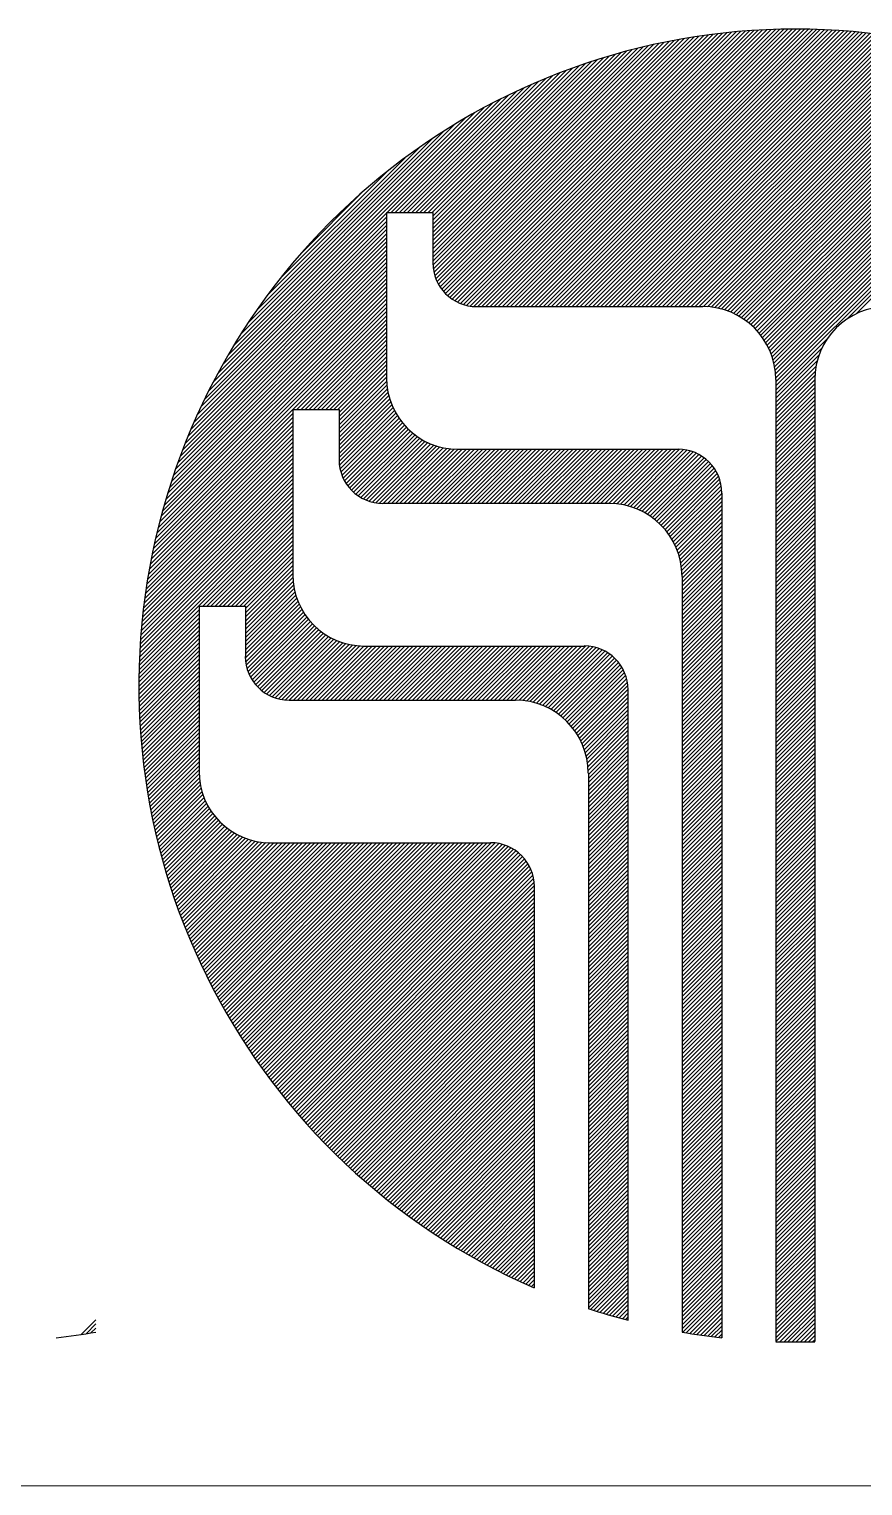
# Model space of a CAD drawing. Header units: millimetres. Extents: x 0 to 232280, y -26939 to 23794.
# Drawn here: x 48334.4 to 48567.3, y -18204.1 to -17797.1 of the extents above; entities that cross this region are included whole.
import ezdxf

# ---------------------------------------------------------------- set-up
doc = ezdxf.new("R2010")
doc.units = ezdxf.units.MM
doc.header["$LTSCALE"] = 30
doc.linetypes.add('HIDDEN2', pattern=[0.1875, 0.125, -0.0625])
doc.layers.add('9', color=2, linetype='HIDDEN2')
doc.layers.add('border', color=130, linetype='Continuous')

# ---------------------------------------------------------------- blocks, each defined once
blk = doc.blocks.new('TITLE')
at = {"color": 5}
for p, q in [((733.82, 92.829), (736.224, 95.232)), ((733.84, 92.81), (736.268, 95.238)), ((733.861, 92.793), (736.312, 95.244)), ((733.883, 92.777), (736.355, 95.249)), ((733.907, 92.762), (736.398, 95.254)), ((733.931, 92.749), (736.441, 95.259)), ((733.958, 92.737), (736.484, 95.263)), ((733.986, 92.727), (736.526, 95.267)), ((734.016, 92.719), (736.568, 95.271)), ((734.048, 92.713), (736.609, 95.274)), ((734.083, 92.709), (736.651, 95.277)), ((734.12, 92.708), (736.691, 95.28)), ((734.158, 92.708), (736.732, 95.282)), ((734.196, 92.708), (736.772, 95.284)), ((734.234, 92.708), (736.813, 95.286)), ((734.273, 92.708), (736.852, 95.288)), ((734.311, 92.708), (736.892, 95.289)), ((734.349, 92.708), (736.931, 95.29)), ((734.387, 92.708), (736.97, 95.291)), ((734.425, 92.708), (737.009, 95.292)), ((734.464, 92.708), (737.047, 95.292)), ((734.502, 92.708), (737.086, 95.292)), ((734.54, 92.708), (737.124, 95.292)), ((734.578, 92.708), (737.162, 95.291)), ((734.616, 92.708), (737.199, 95.291)), ((734.655, 92.708), (737.236, 95.29)), ((734.693, 92.708), (737.274, 95.289)), ((734.731, 92.708), (737.31, 95.287)), ((734.769, 92.708), (737.347, 95.286)), ((734.808, 92.708), (737.384, 95.284)), ((734.846, 92.708), (737.42, 95.282)), ((734.884, 92.708), (737.456, 95.28)), ((734.922, 92.708), (737.492, 95.278)), ((734.96, 92.708), (737.528, 95.275)), ((734.999, 92.708), (737.563, 95.273)), ((735.037, 92.708), (737.598, 95.27)), ((735.075, 92.708), (737.633, 95.267)), ((735.113, 92.708), (737.668, 95.263)), ((735.151, 92.708), (737.703, 95.26)), ((735.19, 92.708), (737.738, 95.256)), ((735.228, 92.708), (737.772, 95.252)), ((735.266, 92.708), (737.806, 95.248)), ((735.304, 92.708), (737.84, 95.244)), ((735.342, 92.708), (737.874, 95.24)), ((735.381, 92.708), (737.908, 95.235)), ((733.702, 93.093), (735.757, 95.148)), ((733.702, 93.131), (735.708, 95.137)), ((733.702, 93.169), (735.658, 95.125)), ((733.702, 93.207), (735.607, 95.113)), ((733.702, 93.245), (735.556, 95.1)), ((733.706, 93.058), (735.806, 95.158)), ((733.712, 93.026), (735.854, 95.168)), ((733.72, 92.996), (735.902, 95.178)), ((733.73, 92.967), (735.949, 95.187)), ((733.741, 92.941), (735.996, 95.196)), ((733.754, 92.916), (736.042, 95.204)), ((733.769, 92.892), (736.088, 95.211)), ((733.785, 92.869), (736.134, 95.219)), ((733.802, 92.848), (736.179, 95.226)), ((735.419, 92.708), (737.941, 95.231)), ((735.457, 92.708), (737.975, 95.226)), ((735.495, 92.708), (738.008, 95.221)), ((735.533, 92.708), (738.041, 95.216)), ((735.572, 92.708), (738.074, 95.21)), ((735.61, 92.708), (738.106, 95.205)), ((735.648, 92.708), (738.139, 95.199)), ((735.686, 92.708), (738.171, 95.193)), ((735.724, 92.708), (738.204, 95.187)), ((735.763, 92.708), (738.236, 95.181)), ((735.801, 92.708), (738.268, 95.175)), ((735.839, 92.708), (738.299, 95.169)), ((735.877, 92.708), (738.331, 95.162)), ((735.915, 92.708), (738.363, 95.155)), ((735.954, 92.708), (738.394, 95.148)), ((735.992, 92.708), (738.425, 95.141)), ((736.03, 92.708), (738.456, 95.134)), ((736.068, 92.708), (738.487, 95.127)), ((736.106, 92.708), (738.518, 95.12)), ((736.145, 92.708), (738.549, 95.112)), ((736.183, 92.708), (738.579, 95.105)), ((736.221, 92.708), (738.61, 95.097)), ((733.702, 93.283), (735.505, 95.086)), ((733.702, 93.322), (735.452, 95.072)), ((733.702, 93.36), (735.399, 95.057)), ((733.702, 93.398), (735.345, 95.041)), ((733.702, 93.436), (735.291, 95.025)), ((733.702, 93.474), (735.235, 95.008)), ((733.702, 93.513), (735.179, 94.99)), ((733.702, 93.551), (735.122, 94.971)), ((736.258, 92.707), (738.64, 95.089)), ((736.293, 92.704), (738.67, 95.081)), ((736.327, 92.699), (738.7, 95.073)), ((736.359, 92.693), (738.73, 95.064)), ((736.39, 92.686), (738.76, 95.056)), ((736.419, 92.677), (738.789, 95.047)), ((736.448, 92.667), (738.819, 95.039)), ((736.475, 92.657), (738.848, 95.03)), ((736.502, 92.645), (738.878, 95.021)), ((736.528, 92.633), (738.907, 95.012)), ((736.552, 92.619), (738.936, 95.003)), ((736.576, 92.605), (738.965, 94.993)), ((736.599, 92.59), (738.993, 94.984)), ((736.622, 92.574), (739.022, 94.974)), ((736.643, 92.557), (739.051, 94.965)), ((733.505, 93.583), (734.756, 94.834)), ((733.543, 93.583), (734.82, 94.86)), ((733.581, 93.583), (734.883, 94.884)), ((733.619, 93.583), (734.944, 94.908)), ((733.657, 93.583), (735.004, 94.93)), ((733.696, 93.583), (735.064, 94.951)), ((736.664, 92.54), (739.079, 94.955)), ((736.684, 92.522), (739.107, 94.945)), ((736.703, 92.503), (739.136, 94.935)), ((736.722, 92.483), (739.164, 94.925)), ((736.739, 92.462), (739.192, 94.915)), ((736.756, 92.441), (739.219, 94.904)), ((736.772, 92.419), (739.247, 94.894)), ((736.788, 92.396), (739.275, 94.883)), ((736.802, 92.373), (739.302, 94.873)), ((736.816, 92.348), (739.33, 94.862)), ((736.829, 92.323), (739.357, 94.851)), ((736.841, 92.296), (739.384, 94.84)), ((736.852, 92.269), (739.411, 94.829)), ((733.352, 93.583), (734.483, 94.714)), ((733.39, 93.583), (734.554, 94.747)), ((733.428, 93.583), (734.623, 94.778)), ((733.466, 93.583), (734.69, 94.807)), ((736.862, 92.241), (739.438, 94.818)), ((736.871, 92.212), (739.465, 94.806)), ((736.878, 92.181), (739.492, 94.795)), ((736.885, 92.149), (739.519, 94.783)), ((736.89, 92.116), (739.545, 94.772)), ((736.893, 92.082), (739.572, 94.76)), ((736.895, 92.045), (739.598, 94.748)), ((736.896, 92.007), (739.624, 94.736)), ((736.896, 91.969), (739.65, 94.724)), ((737.553, 92.588), (739.676, 94.712)), ((737.644, 92.641), (739.702, 94.7)), ((731.654, 92), (734.257, 94.602)), ((731.697, 92.081), (734.175, 94.559)), ((733.275, 93.583), (734.335, 94.642)), ((733.314, 93.583), (734.41, 94.679)), ((731.744, 92.166), (734.091, 94.513)), ((731.795, 92.255), (734.002, 94.462)), ((731.851, 92.349), (733.907, 94.406)), ((731.913, 92.45), (733.807, 94.344)), ((731.983, 92.558), (733.698, 94.273)), ((732.065, 92.678), (733.579, 94.192)), ((732.162, 92.813), (733.443, 94.094)), ((732.287, 92.976), (733.28, 93.97)), ((732.478, 93.205), (733.051, 93.779)), ((731.542, 91.773), (733.271, 93.502)), ((731.577, 91.846), (733.271, 93.54)), ((731.614, 91.922), (733.271, 93.578)), ((731.423, 91.501), (733.271, 93.349)), ((731.45, 91.566), (733.271, 93.387)), ((731.479, 91.633), (733.271, 93.425)), ((731.51, 91.702), (733.271, 93.464)), ((731.349, 91.312), (733.271, 93.234)), ((731.372, 91.374), (733.271, 93.273)), ((731.397, 91.437), (733.271, 93.311)), ((731.267, 91.078), (733.271, 93.082)), ((731.286, 91.135), (733.271, 93.12)), ((731.306, 91.193), (733.271, 93.158)), ((731.327, 91.252), (733.271, 93.196)), ((731.199, 90.857), (733.271, 92.929)), ((731.215, 90.911), (733.271, 92.967)), ((731.231, 90.966), (733.271, 93.005)), ((731.249, 91.021), (733.271, 93.043)), ((731.157, 90.7), (733.271, 92.814)), ((731.17, 90.752), (733.271, 92.852)), ((731.184, 90.804), (733.271, 92.891)), ((731.109, 90.499), (733.271, 92.661)), ((731.12, 90.549), (733.271, 92.7)), ((731.132, 90.599), (733.271, 92.738)), ((731.144, 90.649), (733.271, 92.776)), ((732.398, 91.75), (733.271, 92.623)), ((732.436, 91.75), (733.271, 92.585)), ((732.474, 91.75), (733.271, 92.547)), ((732.513, 91.75), (733.271, 92.509)), ((732.551, 91.75), (733.271, 92.47)), ((732.589, 91.75), (733.271, 92.432)), ((732.627, 91.75), (733.271, 92.394)), ((736.896, 91.931), (737.379, 92.414)), ((732.665, 91.75), (733.271, 92.356)), ((732.704, 91.75), (733.271, 92.318)), ((732.742, 91.75), (733.271, 92.279)), ((736.896, 91.893), (737.326, 92.323)), ((736.896, 91.855), (737.299, 92.258)), ((732.78, 91.75), (733.271, 92.241)), ((732.818, 91.75), (733.271, 92.203)), ((732.829, 91.723), (733.271, 92.165)), ((732.829, 91.685), (733.271, 92.127)), ((736.896, 91.816), (737.281, 92.202)), ((736.896, 91.778), (737.27, 92.153)), ((732.829, 91.646), (733.271, 92.088)), ((732.829, 91.608), (733.271, 92.05)), ((732.829, 91.57), (733.272, 92.013)), ((732.829, 91.532), (733.274, 91.977)), ((736.896, 91.74), (737.264, 92.108)), ((736.896, 91.702), (737.26, 92.066)), ((736.896, 91.664), (737.259, 92.027)), ((736.896, 91.625), (737.259, 91.989)), ((732.829, 91.493), (733.279, 91.943)), ((732.829, 91.455), (733.285, 91.911)), ((732.829, 91.417), (733.292, 91.88)), ((732.829, 91.379), (733.3, 91.85)), ((736.896, 91.587), (737.259, 91.95)), ((736.896, 91.549), (737.259, 91.912)), ((736.896, 91.511), (737.259, 91.874)), ((731.088, 90.402), (732.398, 91.712)), ((731.098, 90.451), (732.398, 91.75)), ((732.829, 91.341), (733.31, 91.821)), ((732.829, 91.302), (733.32, 91.794)), ((732.829, 91.265), (733.332, 91.767)), ((732.832, 91.23), (733.344, 91.741)), ((732.838, 91.197), (733.358, 91.717)), ((736.896, 91.473), (737.259, 91.836)), ((736.896, 91.434), (737.259, 91.798)), ((736.896, 91.396), (737.259, 91.759)), ((736.896, 91.358), (737.259, 91.721)), ((731.061, 90.26), (732.398, 91.597)), ((731.07, 90.307), (732.398, 91.636)), ((731.079, 90.355), (732.398, 91.674)), ((732.846, 91.167), (733.372, 91.693)), ((732.856, 91.138), (733.387, 91.67)), ((732.867, 91.111), (733.403, 91.647)), ((732.88, 91.086), (733.42, 91.626)), ((732.894, 91.062), (733.437, 91.605)), ((732.91, 91.04), (733.455, 91.585)), ((736.896, 91.32), (737.259, 91.683)), ((736.896, 91.282), (737.259, 91.645)), ((736.896, 91.243), (737.259, 91.607)), ((731.031, 90.078), (732.398, 91.445)), ((731.038, 90.123), (732.398, 91.483)), ((731.045, 90.168), (732.398, 91.521)), ((731.053, 90.214), (732.398, 91.559)), ((732.927, 91.018), (733.474, 91.566)), ((732.945, 90.998), (733.494, 91.548)), ((732.964, 90.98), (733.515, 91.53)), ((732.985, 90.962), (733.536, 91.513)), ((733.007, 90.946), (733.559, 91.497)), ((733.031, 90.931), (733.582, 91.482)), ((733.056, 90.918), (733.605, 91.468)), ((733.082, 90.906), (733.63, 91.454)), ((733.11, 90.896), (733.656, 91.442)), ((736.896, 91.205), (737.259, 91.568)), ((736.896, 91.167), (737.259, 91.53)), ((736.896, 91.129), (737.259, 91.492)), ((736.896, 91.091), (737.259, 91.454)), ((731.013, 89.945), (732.398, 91.33)), ((731.018, 89.989), (732.398, 91.368)), ((731.024, 90.033), (732.398, 91.406)), ((733.14, 90.887), (733.682, 91.43)), ((733.171, 90.881), (733.71, 91.419)), ((733.205, 90.877), (733.738, 91.41)), ((733.242, 90.876), (733.768, 91.401)), ((733.281, 90.876), (733.799, 91.394)), ((733.319, 90.876), (733.831, 91.388)), ((733.357, 90.876), (733.865, 91.384)), ((733.395, 90.876), (733.9, 91.381)), ((733.434, 90.876), (733.937, 91.38)), ((733.472, 90.876), (733.976, 91.38)), ((733.51, 90.876), (734.014, 91.38)), ((733.548, 90.876), (734.052, 91.38)), ((733.586, 90.876), (734.09, 91.38)), ((733.625, 90.876), (734.129, 91.38)), ((733.663, 90.876), (734.167, 91.38)), ((733.701, 90.876), (734.205, 91.38)), ((733.739, 90.876), (734.243, 91.38)), ((733.777, 90.876), (734.281, 91.38)), ((733.816, 90.876), (734.32, 91.38)), ((733.854, 90.876), (734.358, 91.38)), ((733.892, 90.876), (734.396, 91.38)), ((733.93, 90.876), (734.434, 91.38)), ((733.968, 90.876), (734.472, 91.38)), ((734.007, 90.876), (734.511, 91.38)), ((734.045, 90.876), (734.549, 91.38)), ((734.083, 90.876), (734.587, 91.38)), ((734.121, 90.876), (734.625, 91.38)), ((734.159, 90.876), (734.663, 91.38)), ((734.198, 90.876), (734.702, 91.38)), ((734.236, 90.876), (734.74, 91.38)), ((734.274, 90.876), (734.778, 91.38)), ((734.312, 90.876), (734.816, 91.38)), ((734.35, 90.876), (734.854, 91.38)), ((734.389, 90.876), (734.893, 91.38)), ((734.427, 90.876), (734.931, 91.38)), ((734.465, 90.876), (734.969, 91.38)), ((734.503, 90.876), (735.007, 91.38)), ((734.541, 90.876), (735.045, 91.38)), ((734.58, 90.876), (735.084, 91.38)), ((734.618, 90.876), (735.122, 91.38)), ((734.656, 90.876), (735.16, 91.38)), ((734.694, 90.876), (735.198, 91.38)), ((734.732, 90.876), (735.236, 91.38)), ((734.771, 90.876), (735.275, 91.38)), ((734.809, 90.876), (735.313, 91.38)), ((734.847, 90.876), (735.351, 91.38)), ((734.885, 90.876), (735.389, 91.38)), ((734.923, 90.876), (735.427, 91.38)), ((734.962, 90.876), (735.466, 91.38)), ((735, 90.876), (735.504, 91.38)), ((735.038, 90.876), (735.542, 91.38)), ((735.076, 90.876), (735.58, 91.38)), ((735.114, 90.876), (735.618, 91.38)), ((735.153, 90.876), (735.657, 91.38)), ((735.191, 90.876), (735.695, 91.38)), ((735.229, 90.876), (735.733, 91.38)), ((735.267, 90.876), (735.771, 91.38)), ((735.305, 90.876), (735.809, 91.38)), ((735.344, 90.876), (735.848, 91.38)), ((735.381, 90.875), (735.886, 91.38)), ((735.416, 90.872), (735.924, 91.38)), ((735.45, 90.867), (735.962, 91.38)), ((735.482, 90.861), (736, 91.379)), ((735.513, 90.854), (736.035, 91.377)), ((735.543, 90.846), (736.068, 91.371)), ((735.572, 90.836), (736.099, 91.363)), ((735.599, 90.826), (736.127, 91.354)), ((735.626, 90.814), (736.154, 91.343)), ((735.652, 90.802), (736.18, 91.33)), ((735.677, 90.788), (736.204, 91.316)), ((735.701, 90.774), (736.227, 91.3)), ((736.896, 91.052), (737.259, 91.416)), ((736.896, 91.014), (737.259, 91.377)), ((736.896, 90.976), (737.259, 91.339)), ((736.896, 90.938), (737.259, 91.301)), ((730.993, 89.773), (732.398, 91.177)), ((730.998, 89.815), (732.398, 91.215)), ((731.002, 89.858), (732.398, 91.254)), ((731.007, 89.901), (732.398, 91.292)), ((735.724, 90.759), (736.248, 91.283)), ((735.746, 90.743), (736.268, 91.265)), ((735.768, 90.727), (736.287, 91.246)), ((735.789, 90.709), (736.304, 91.225)), ((735.809, 90.691), (736.321, 91.203)), ((735.828, 90.672), (736.335, 91.18)), ((736.896, 90.899), (737.259, 91.263)), ((736.896, 90.861), (737.259, 91.225)), ((736.896, 90.823), (737.259, 91.186)), ((730.982, 89.647), (732.398, 91.063)), ((730.986, 89.689), (732.398, 91.101)), ((730.989, 89.731), (732.398, 91.139)), ((735.847, 90.653), (736.349, 91.155)), ((735.864, 90.632), (736.361, 91.129)), ((735.881, 90.611), (736.371, 91.101)), ((735.898, 90.589), (736.38, 91.072)), ((735.913, 90.566), (736.387, 91.04)), ((736.896, 90.785), (737.259, 91.148)), ((736.896, 90.747), (737.259, 91.11)), ((736.896, 90.708), (737.259, 91.072)), ((736.896, 90.67), (737.259, 91.034)), ((730.972, 89.484), (732.398, 90.91)), ((730.974, 89.524), (732.398, 90.948)), ((730.977, 89.565), (732.398, 90.986)), ((730.979, 89.606), (732.398, 91.024)), ((735.928, 90.543), (736.391, 91.006)), ((735.941, 90.518), (736.392, 90.969)), ((735.954, 90.493), (736.392, 90.931)), ((735.966, 90.467), (736.392, 90.893)), ((736.896, 90.632), (737.259, 90.995)), ((736.896, 90.594), (737.259, 90.957)), ((736.896, 90.556), (737.259, 90.919)), ((730.967, 89.365), (732.398, 90.795)), ((730.969, 89.404), (732.398, 90.833)), ((730.97, 89.444), (732.398, 90.871)), ((731.559, 89.918), (732.398, 90.757)), ((735.977, 90.44), (736.392, 90.855)), ((735.988, 90.412), (736.392, 90.817)), ((735.997, 90.383), (736.392, 90.778)), ((736.896, 90.517), (737.259, 90.881)), ((736.896, 90.479), (737.259, 90.843)), ((736.896, 90.441), (737.259, 90.804)), ((736.896, 90.403), (737.259, 90.766)), ((731.597, 89.918), (732.398, 90.719)), ((731.635, 89.918), (732.398, 90.68)), ((731.673, 89.918), (732.398, 90.642)), ((736.004, 90.352), (736.392, 90.74)), ((736.011, 90.321), (736.392, 90.702)), ((736.016, 90.288), (736.392, 90.664)), ((736.02, 90.253), (736.392, 90.626)), ((736.896, 90.365), (737.259, 90.728)), ((736.896, 90.326), (737.259, 90.69)), ((736.896, 90.288), (737.259, 90.652)), ((731.712, 89.918), (732.398, 90.604)), ((731.75, 89.918), (732.398, 90.566)), ((731.788, 89.918), (732.398, 90.528)), ((731.826, 89.918), (732.398, 90.489)), ((736.022, 90.217), (736.392, 90.587)), ((736.023, 90.179), (736.392, 90.549)), ((736.023, 90.141), (736.392, 90.511)), ((736.896, 90.25), (737.259, 90.613)), ((736.896, 90.212), (737.259, 90.575)), ((736.896, 90.174), (737.259, 90.537)), ((736.896, 90.135), (737.259, 90.499)), ((731.865, 89.918), (732.398, 90.451)), ((731.903, 89.918), (732.398, 90.413)), ((731.941, 89.918), (732.398, 90.375)), ((736.023, 90.103), (736.392, 90.473)), ((736.023, 90.065), (736.392, 90.435)), ((736.023, 90.027), (736.392, 90.396)), ((736.023, 89.988), (736.392, 90.358)), ((736.896, 90.097), (737.259, 90.461)), ((736.896, 90.059), (737.259, 90.422)), ((736.896, 90.021), (737.259, 90.384)), ((731.956, 89.895), (732.398, 90.337)), ((731.956, 89.856), (732.398, 90.298)), ((731.956, 89.818), (732.398, 90.26)), ((731.956, 89.78), (732.398, 90.222)), ((736.023, 89.95), (736.392, 90.32)), ((736.023, 89.912), (736.392, 90.282)), ((736.023, 89.874), (736.392, 90.244)), ((736.896, 89.983), (737.259, 90.346)), ((736.896, 89.944), (737.259, 90.308)), ((736.896, 89.906), (737.259, 90.27)), ((736.896, 89.868), (737.259, 90.231)), ((731.956, 89.742), (732.398, 90.184)), ((731.956, 89.704), (732.401, 90.149)), ((731.956, 89.665), (732.405, 90.115)), ((731.956, 89.627), (732.411, 90.082)), ((736.023, 89.835), (736.392, 90.205)), ((736.023, 89.797), (736.392, 90.167)), ((736.023, 89.759), (736.392, 90.129)), ((736.023, 89.721), (736.392, 90.091)), ((736.896, 89.83), (737.259, 90.193)), ((736.896, 89.792), (737.259, 90.155)), ((736.896, 89.753), (737.259, 90.117)), ((736.896, 89.715), (737.259, 90.079)), ((731.956, 89.589), (732.418, 90.051)), ((731.956, 89.551), (732.426, 90.021)), ((731.956, 89.513), (732.435, 89.992)), ((731.956, 89.474), (732.446, 89.965)), ((736.023, 89.683), (736.392, 90.052)), ((736.023, 89.644), (736.392, 90.014)), ((736.023, 89.606), (736.392, 89.976)), ((736.896, 89.677), (737.259, 90.04)), ((736.896, 89.639), (737.259, 90.002)), ((736.896, 89.601), (737.259, 89.964)), ((730.965, 89.286), (731.525, 89.846)), ((730.965, 89.248), (731.525, 89.807)), ((730.966, 89.325), (731.525, 89.884)), ((731.956, 89.436), (732.457, 89.938)), ((731.959, 89.401), (732.47, 89.912)), ((731.964, 89.368), (732.483, 89.887)), ((731.972, 89.338), (732.497, 89.863)), ((731.981, 89.309), (732.512, 89.84)), ((731.992, 89.282), (732.528, 89.817)), ((736.023, 89.568), (736.392, 89.938)), ((736.023, 89.53), (736.392, 89.9)), ((736.023, 89.492), (736.392, 89.861)), ((736.023, 89.453), (736.392, 89.823)), ((736.896, 89.562), (737.259, 89.926)), ((736.896, 89.524), (737.259, 89.888)), ((736.896, 89.486), (737.259, 89.849)), ((736.896, 89.448), (737.259, 89.811)), ((730.965, 89.209), (731.525, 89.769)), ((730.965, 89.171), (731.525, 89.731)), ((730.965, 89.133), (731.525, 89.693)), ((732.005, 89.256), (732.545, 89.796)), ((732.019, 89.232), (732.562, 89.775)), ((732.035, 89.21), (732.58, 89.755)), ((732.052, 89.188), (732.599, 89.736)), ((732.07, 89.168), (732.619, 89.717)), ((732.089, 89.149), (732.64, 89.7)), ((732.11, 89.132), (732.661, 89.683)), ((736.023, 89.415), (736.392, 89.785)), ((736.023, 89.377), (736.392, 89.747)), ((736.023, 89.339), (736.392, 89.709)), ((736.023, 89.301), (736.392, 89.67)), ((736.896, 89.41), (737.259, 89.773)), ((736.896, 89.371), (737.259, 89.735)), ((736.896, 89.333), (737.259, 89.697)), ((730.965, 89.095), (731.525, 89.655)), ((730.966, 89.057), (731.525, 89.616)), ((730.967, 89.02), (731.525, 89.578)), ((730.968, 88.983), (731.525, 89.54)), ((732.132, 89.115), (732.683, 89.667)), ((732.155, 89.101), (732.706, 89.651)), ((732.18, 89.087), (732.73, 89.637)), ((732.206, 89.075), (732.754, 89.623)), ((732.234, 89.064), (732.78, 89.611)), ((732.263, 89.056), (732.806, 89.599)), ((732.295, 89.049), (732.834, 89.588)), ((732.328, 89.045), (732.862, 89.578)), ((732.365, 89.043), (732.892, 89.57)), ((732.403, 89.043), (732.922, 89.562)), ((732.442, 89.043), (732.954, 89.556)), ((732.48, 89.043), (732.988, 89.552)), ((732.518, 89.043), (733.023, 89.548)), ((732.556, 89.043), (733.06, 89.547)), ((732.594, 89.043), (733.098, 89.547)), ((732.633, 89.043), (733.137, 89.547)), ((732.671, 89.043), (733.175, 89.547)), ((732.709, 89.043), (733.213, 89.547)), ((732.747, 89.043), (733.251, 89.547)), ((732.785, 89.043), (733.289, 89.547)), ((732.824, 89.043), (733.328, 89.547)), ((732.862, 89.043), (733.366, 89.547)), ((732.9, 89.043), (733.404, 89.547)), ((732.938, 89.043), (733.442, 89.547)), ((732.976, 89.043), (733.48, 89.547)), ((733.015, 89.043), (733.519, 89.547)), ((733.053, 89.043), (733.557, 89.547)), ((733.091, 89.043), (733.595, 89.547)), ((733.129, 89.043), (733.633, 89.547)), ((733.167, 89.043), (733.671, 89.547)), ((733.206, 89.043), (733.71, 89.547)), ((733.244, 89.043), (733.748, 89.547)), ((733.282, 89.043), (733.786, 89.547)), ((733.32, 89.043), (733.824, 89.547)), ((733.358, 89.043), (733.862, 89.547)), ((733.397, 89.043), (733.901, 89.547)), ((733.435, 89.043), (733.939, 89.547)), ((733.473, 89.043), (733.977, 89.547)), ((733.511, 89.043), (734.015, 89.547)), ((733.549, 89.043), (734.053, 89.547)), ((733.588, 89.043), (734.092, 89.547)), ((733.626, 89.043), (734.13, 89.547)), ((733.664, 89.043), (734.168, 89.547)), ((733.702, 89.043), (734.206, 89.547)), ((733.74, 89.043), (734.244, 89.547)), ((733.779, 89.043), (734.283, 89.547)), ((733.817, 89.043), (734.321, 89.547)), ((733.855, 89.043), (734.359, 89.547)), ((733.893, 89.043), (734.397, 89.547)), ((733.931, 89.043), (734.435, 89.547)), ((733.97, 89.043), (734.474, 89.547)), ((734.008, 89.043), (734.512, 89.547)), ((734.046, 89.043), (734.55, 89.547)), ((734.084, 89.043), (734.588, 89.547)), ((734.122, 89.043), (734.626, 89.547)), ((734.161, 89.043), (734.665, 89.547)), ((734.199, 89.043), (734.703, 89.547)), ((734.237, 89.043), (734.741, 89.547)), ((734.275, 89.043), (734.779, 89.547)), ((734.313, 89.043), (734.817, 89.547)), ((734.352, 89.043), (734.856, 89.547)), ((734.39, 89.043), (734.894, 89.547)), ((734.428, 89.043), (734.932, 89.547)), ((734.466, 89.043), (734.97, 89.547)), ((734.504, 89.042), (735.008, 89.547)), ((734.539, 89.04), (735.047, 89.547)), ((734.573, 89.035), (735.085, 89.547)), ((734.606, 89.03), (735.123, 89.547)), ((734.637, 89.023), (735.159, 89.545)), ((734.667, 89.014), (735.192, 89.539)), ((736.023, 89.262), (736.392, 89.632)), ((736.023, 89.224), (736.392, 89.594)), ((736.023, 89.186), (736.392, 89.556)), ((736.896, 89.295), (737.259, 89.658)), ((736.896, 89.257), (737.259, 89.62)), ((736.896, 89.219), (737.259, 89.582)), ((736.896, 89.18), (737.259, 89.544)), ((730.969, 88.946), (731.525, 89.502)), ((730.971, 88.909), (731.525, 89.464)), ((730.972, 88.873), (731.525, 89.425)), ((734.695, 89.005), (735.222, 89.532)), ((734.723, 88.994), (735.251, 89.523)), ((734.75, 88.983), (735.278, 89.512)), ((734.776, 88.971), (735.304, 89.499)), ((734.801, 88.957), (735.328, 89.485)), ((734.825, 88.943), (735.351, 89.47)), ((734.848, 88.929), (735.373, 89.453)), ((734.871, 88.913), (735.393, 89.435)), ((734.892, 88.896), (735.412, 89.416)), ((736.023, 89.148), (736.392, 89.518)), ((736.023, 89.11), (736.392, 89.479)), ((736.023, 89.071), (736.392, 89.441)), ((736.023, 89.033), (736.392, 89.403)), ((736.896, 89.142), (737.259, 89.506)), ((736.896, 89.104), (737.259, 89.467)), ((736.896, 89.066), (737.259, 89.429)), ((730.974, 88.837), (731.525, 89.387)), ((730.976, 88.801), (731.525, 89.349)), ((730.979, 88.765), (731.525, 89.311)), ((730.981, 88.729), (731.525, 89.273)), ((734.913, 88.879), (735.429, 89.395)), ((734.933, 88.861), (735.446, 89.373)), ((734.953, 88.842), (735.461, 89.35)), ((734.971, 88.823), (735.474, 89.326)), ((734.989, 88.802), (735.487, 89.3)), ((735.006, 88.781), (735.497, 89.272)), ((736.023, 88.995), (736.392, 89.365)), ((736.023, 88.957), (736.392, 89.327)), ((736.023, 88.919), (736.392, 89.288)), ((736.896, 89.028), (737.259, 89.391)), ((736.896, 88.989), (737.259, 89.353)), ((736.896, 88.951), (737.259, 89.315)), ((736.896, 88.913), (737.259, 89.276)), ((730.984, 88.693), (731.525, 89.234)), ((730.987, 88.658), (731.525, 89.196)), ((730.99, 88.623), (731.525, 89.158)), ((735.023, 88.759), (735.506, 89.243)), ((735.038, 88.737), (735.513, 89.211)), ((735.053, 88.713), (735.518, 89.178)), ((735.067, 88.689), (735.519, 89.141)), ((736.023, 88.88), (736.392, 89.25)), ((736.023, 88.842), (736.392, 89.212)), ((736.023, 88.804), (736.392, 89.174)), ((736.023, 88.766), (736.392, 89.136)), ((736.896, 88.875), (737.259, 89.238)), ((736.896, 88.837), (737.259, 89.2)), ((736.896, 88.798), (737.259, 89.162)), ((730.993, 88.588), (731.525, 89.12)), ((730.997, 88.553), (731.525, 89.082)), ((731, 88.519), (731.525, 89.043)), ((731.004, 88.485), (731.525, 89.005)), ((735.08, 88.664), (735.519, 89.103)), ((735.092, 88.638), (735.519, 89.065)), ((735.103, 88.611), (735.519, 89.027)), ((736.023, 88.728), (736.392, 89.097)), ((736.023, 88.689), (736.392, 89.059)), ((736.023, 88.651), (736.392, 89.021)), ((736.896, 88.76), (737.259, 89.123)), ((736.896, 88.722), (737.259, 89.085)), ((736.896, 88.684), (737.259, 89.047)), ((736.896, 88.646), (737.259, 89.009)), ((731.008, 88.45), (731.525, 88.967)), ((731.012, 88.416), (731.525, 88.929)), ((731.017, 88.382), (731.525, 88.891)), ((735.113, 88.583), (735.519, 88.988)), ((735.123, 88.554), (735.519, 88.95)), ((735.131, 88.523), (735.519, 88.912)), ((735.137, 88.492), (735.519, 88.874)), ((736.023, 88.613), (736.392, 88.983)), ((736.023, 88.575), (736.392, 88.945)), ((736.023, 88.537), (736.392, 88.906)), ((736.023, 88.498), (736.392, 88.868)), ((736.896, 88.607), (737.259, 88.971)), ((736.896, 88.569), (737.259, 88.932)), ((736.896, 88.531), (737.259, 88.894)), ((736.896, 88.493), (737.259, 88.856)), ((731.021, 88.349), (731.525, 88.852)), ((731.026, 88.315), (731.525, 88.814)), ((731.031, 88.282), (731.525, 88.776)), ((731.036, 88.249), (731.525, 88.738)), ((735.143, 88.459), (735.519, 88.836)), ((735.147, 88.425), (735.519, 88.797)), ((735.149, 88.389), (735.519, 88.759)), ((735.15, 88.351), (735.519, 88.721)), ((736.023, 88.46), (736.392, 88.83)), ((736.023, 88.422), (736.392, 88.792)), ((736.023, 88.384), (736.392, 88.754)), ((736.896, 88.455), (737.259, 88.818)), ((736.896, 88.416), (737.259, 88.78)), ((736.896, 88.378), (737.259, 88.741)), ((731.041, 88.216), (731.525, 88.7)), ((731.046, 88.183), (731.525, 88.661)), ((731.052, 88.15), (731.525, 88.623)), ((731.057, 88.118), (731.525, 88.585)), ((735.15, 88.313), (735.519, 88.683)), ((735.15, 88.275), (735.519, 88.645)), ((735.15, 88.237), (735.519, 88.606)), ((736.023, 88.346), (736.392, 88.715)), ((736.023, 88.307), (736.392, 88.677)), ((736.023, 88.269), (736.392, 88.639)), ((736.023, 88.231), (736.392, 88.601)), ((736.896, 88.34), (737.259, 88.703)), ((736.896, 88.302), (737.259, 88.665)), ((736.896, 88.264), (737.259, 88.627)), ((736.896, 88.225), (737.259, 88.589)), ((731.063, 88.085), (731.525, 88.547)), ((731.069, 88.053), (731.525, 88.509)), ((731.075, 88.021), (731.525, 88.47)), ((735.15, 88.198), (735.519, 88.568)), ((735.15, 88.16), (735.519, 88.53)), ((735.15, 88.122), (735.519, 88.492)), ((735.15, 88.084), (735.519, 88.454)), ((736.023, 88.193), (736.392, 88.563)), ((736.023, 88.155), (736.392, 88.524)), ((736.023, 88.116), (736.392, 88.486)), ((736.896, 88.187), (737.259, 88.55)), ((736.896, 88.149), (737.259, 88.512)), ((736.896, 88.111), (737.259, 88.474)), ((731.082, 87.989), (731.525, 88.432)), ((731.088, 87.957), (731.525, 88.394)), ((731.095, 87.925), (731.525, 88.356)), ((731.101, 87.894), (731.528, 88.32)), ((735.15, 88.046), (735.519, 88.415)), ((735.15, 88.007), (735.519, 88.377)), ((735.15, 87.969), (735.519, 88.339)), ((736.023, 88.078), (736.392, 88.448)), ((736.023, 88.04), (736.392, 88.41)), ((736.023, 88.002), (736.392, 88.372)), ((736.023, 87.964), (736.392, 88.333)), ((736.896, 88.072), (737.259, 88.436)), ((736.896, 88.034), (737.259, 88.398)), ((736.896, 87.996), (737.259, 88.359)), ((736.896, 87.958), (737.259, 88.321)), ((731.108, 87.863), (731.532, 88.286)), ((731.115, 87.831), (731.537, 88.253)), ((731.122, 87.8), (731.544, 88.222)), ((731.129, 87.769), (731.552, 88.192)), ((735.15, 87.931), (735.519, 88.301)), ((735.15, 87.893), (735.519, 88.263)), ((735.15, 87.855), (735.519, 88.224)), ((735.15, 87.816), (735.519, 88.186)), ((736.023, 87.925), (736.392, 88.295)), ((736.023, 87.887), (736.392, 88.257)), ((736.023, 87.849), (736.392, 88.219)), ((736.023, 87.811), (736.392, 88.181)), ((736.896, 87.92), (737.259, 88.283)), ((736.896, 87.881), (737.259, 88.245)), ((736.896, 87.843), (737.259, 88.207)), ((731.137, 87.739), (731.561, 88.163)), ((731.144, 87.708), (731.572, 88.135)), ((731.152, 87.677), (731.583, 88.108)), ((731.16, 87.647), (731.595, 88.082)), ((731.168, 87.617), (731.608, 88.057)), ((735.15, 87.778), (735.519, 88.148)), ((735.15, 87.74), (735.519, 88.11)), ((735.15, 87.702), (735.519, 88.072)), ((736.023, 87.773), (736.392, 88.142)), ((736.023, 87.734), (736.392, 88.104)), ((736.023, 87.696), (736.392, 88.066)), ((736.896, 87.805), (737.259, 88.168)), ((736.896, 87.767), (737.259, 88.13)), ((736.896, 87.729), (737.259, 88.092)), ((736.896, 87.69), (737.259, 88.054)), ((731.176, 87.586), (731.623, 88.033)), ((731.184, 87.556), (731.637, 88.01)), ((731.192, 87.527), (731.653, 87.988)), ((731.201, 87.497), (731.67, 87.966)), ((731.209, 87.467), (731.687, 87.945)), ((731.218, 87.438), (731.705, 87.925)), ((735.15, 87.664), (735.519, 88.033)), ((735.15, 87.625), (735.519, 87.995)), ((735.15, 87.587), (735.519, 87.957)), ((735.15, 87.549), (735.519, 87.919)), ((736.023, 87.658), (736.392, 88.028)), ((736.023, 87.62), (736.392, 87.99)), ((736.023, 87.582), (736.392, 87.951)), ((736.023, 87.543), (736.392, 87.913)), ((736.896, 87.652), (737.259, 88.016)), ((736.896, 87.614), (737.259, 87.977)), ((736.896, 87.576), (737.259, 87.939)), ((731.227, 87.408), (731.724, 87.906)), ((731.236, 87.379), (731.744, 87.887)), ((731.245, 87.35), (731.764, 87.869)), ((731.254, 87.321), (731.785, 87.852)), ((731.263, 87.292), (731.807, 87.836)), ((731.273, 87.263), (731.83, 87.821)), ((731.282, 87.234), (731.854, 87.806)), ((731.292, 87.206), (731.878, 87.792)), ((731.302, 87.177), (731.904, 87.78)), ((735.15, 87.511), (735.519, 87.881)), ((735.15, 87.473), (735.519, 87.842)), ((735.15, 87.434), (735.519, 87.804)), ((736.023, 87.505), (736.392, 87.875)), ((736.023, 87.467), (736.392, 87.837)), ((736.023, 87.429), (736.392, 87.799)), ((736.896, 87.538), (737.259, 87.901)), ((736.896, 87.499), (737.259, 87.863)), ((736.896, 87.461), (737.259, 87.825)), ((736.896, 87.423), (737.259, 87.786)), ((731.312, 87.149), (731.93, 87.768)), ((731.322, 87.121), (731.957, 87.757)), ((731.332, 87.093), (731.986, 87.747)), ((731.342, 87.065), (732.015, 87.738)), ((731.352, 87.037), (732.046, 87.731)), ((731.363, 87.009), (732.078, 87.724)), ((731.373, 86.982), (732.111, 87.72)), ((731.384, 86.954), (732.146, 87.716)), ((731.395, 86.927), (732.183, 87.715)), ((731.406, 86.899), (732.221, 87.715)), ((731.417, 86.872), (732.259, 87.715)), ((731.428, 86.845), (732.297, 87.715)), ((731.439, 86.818), (732.336, 87.715)), ((731.45, 86.791), (732.374, 87.715)), ((731.462, 86.765), (732.412, 87.715)), ((731.473, 86.738), (732.45, 87.715)), ((731.485, 86.711), (732.488, 87.715)), ((731.497, 86.685), (732.527, 87.715)), ((731.509, 86.659), (732.565, 87.715)), ((731.52, 86.632), (732.603, 87.715)), ((731.533, 86.606), (732.641, 87.715)), ((731.545, 86.58), (732.679, 87.715)), ((731.557, 86.554), (732.718, 87.715)), ((731.569, 86.528), (732.756, 87.715)), ((731.582, 86.503), (732.794, 87.715)), ((731.594, 86.477), (732.832, 87.715)), ((731.607, 86.451), (732.87, 87.715)), ((731.62, 86.426), (732.909, 87.715)), ((731.633, 86.401), (732.947, 87.715)), ((731.646, 86.375), (732.985, 87.715)), ((731.659, 86.35), (733.023, 87.715)), ((731.672, 86.325), (733.061, 87.715)), ((731.685, 86.3), (733.1, 87.715)), ((731.698, 86.275), (733.138, 87.715)), ((731.712, 86.251), (733.176, 87.715)), ((731.725, 86.226), (733.214, 87.715)), ((731.739, 86.201), (733.252, 87.715)), ((731.753, 86.177), (733.291, 87.715)), ((731.767, 86.153), (733.329, 87.715)), ((731.78, 86.128), (733.367, 87.715)), ((731.794, 86.104), (733.405, 87.715)), ((731.809, 86.08), (733.443, 87.715)), ((731.823, 86.056), (733.482, 87.715)), ((731.837, 86.032), (733.52, 87.715)), ((731.851, 86.008), (733.558, 87.715)), ((731.866, 85.984), (733.596, 87.715)), ((731.88, 85.961), (733.634, 87.715)), ((731.895, 85.937), (733.673, 87.715)), ((731.91, 85.914), (733.711, 87.715)), ((731.925, 85.89), (733.749, 87.715)), ((731.94, 85.867), (733.787, 87.715)), ((731.955, 85.844), (733.825, 87.715)), ((731.97, 85.821), (733.864, 87.715)), ((731.985, 85.798), (733.902, 87.715)), ((732, 85.775), (733.94, 87.715)), ((732.016, 85.752), (733.978, 87.715)), ((732.031, 85.729), (734.016, 87.715)), ((732.047, 85.707), (734.055, 87.715)), ((732.062, 85.684), (734.093, 87.715)), ((732.078, 85.662), (734.131, 87.715)), ((732.094, 85.639), (734.169, 87.715)), ((732.11, 85.617), (734.208, 87.715)), ((732.126, 85.595), (734.246, 87.715)), ((732.142, 85.573), (734.282, 87.713)), ((732.158, 85.551), (734.315, 87.708)), ((732.174, 85.529), (734.346, 87.7)), ((732.191, 85.507), (734.375, 87.691)), ((732.207, 85.485), (734.402, 87.681)), ((732.224, 85.463), (734.428, 87.668)), ((732.24, 85.442), (734.453, 87.654)), ((732.257, 85.42), (734.476, 87.639)), ((735.15, 87.396), (735.519, 87.766)), ((735.15, 87.358), (735.519, 87.728)), ((735.15, 87.32), (735.519, 87.69)), ((735.15, 87.282), (735.519, 87.651)), ((736.023, 87.391), (736.392, 87.76)), ((736.023, 87.352), (736.392, 87.722)), ((736.023, 87.314), (736.392, 87.684)), ((736.023, 87.276), (736.392, 87.646)), ((736.896, 87.385), (737.259, 87.748)), ((736.896, 87.347), (737.259, 87.71)), ((736.896, 87.308), (737.259, 87.672)), ((732.274, 85.399), (734.497, 87.622)), ((732.291, 85.378), (734.518, 87.605)), ((732.307, 85.356), (734.537, 87.586)), ((732.325, 85.335), (734.554, 87.565)), ((732.342, 85.314), (734.571, 87.543)), ((732.359, 85.293), (734.586, 87.52)), ((735.15, 87.243), (735.519, 87.613)), ((735.15, 87.205), (735.519, 87.575)), ((735.15, 87.167), (735.519, 87.537)), ((736.023, 87.238), (736.392, 87.608)), ((736.023, 87.199), (736.392, 87.569)), ((736.023, 87.161), (736.392, 87.531)), ((736.896, 87.27), (737.259, 87.634)), ((736.896, 87.232), (737.259, 87.595)), ((736.896, 87.194), (737.259, 87.557)), ((736.896, 87.156), (737.259, 87.519)), ((732.376, 85.272), (734.6, 87.496)), ((732.394, 85.251), (734.612, 87.47)), ((732.411, 85.231), (734.623, 87.443)), ((732.429, 85.21), (734.632, 87.414)), ((732.446, 85.189), (734.639, 87.383)), ((735.15, 87.129), (735.519, 87.499)), ((735.15, 87.091), (735.519, 87.46)), ((735.15, 87.052), (735.519, 87.422)), ((735.15, 87.014), (735.519, 87.384)), ((736.023, 87.123), (736.392, 87.493)), ((736.023, 87.085), (736.392, 87.455)), ((736.023, 87.047), (736.392, 87.417)), ((736.023, 87.008), (736.392, 87.378)), ((736.896, 87.117), (737.259, 87.481)), ((736.896, 87.079), (737.259, 87.443)), ((736.896, 87.041), (737.259, 87.404)), ((736.896, 87.003), (737.259, 87.366)), ((732.464, 85.169), (734.644, 87.349)), ((732.482, 85.149), (734.646, 87.313)), ((732.5, 85.128), (734.646, 87.275)), ((732.518, 85.108), (734.646, 87.237)), ((735.15, 86.976), (735.519, 87.346)), ((735.15, 86.938), (735.519, 87.308)), ((735.15, 86.9), (735.519, 87.269)), ((735.15, 86.861), (735.519, 87.231)), ((736.023, 86.97), (736.392, 87.34)), ((736.023, 86.932), (736.392, 87.302)), ((736.023, 86.894), (736.392, 87.264)), ((736.896, 86.965), (737.259, 87.328)), ((736.896, 86.926), (737.259, 87.29)), ((736.896, 86.888), (737.259, 87.252)), ((732.536, 85.088), (734.646, 87.199)), ((732.554, 85.068), (734.646, 87.16)), ((732.572, 85.048), (734.646, 87.122)), ((735.15, 86.823), (735.519, 87.193)), ((735.15, 86.785), (735.519, 87.155)), ((735.15, 86.747), (735.519, 87.117)), ((736.023, 86.856), (736.392, 87.225)), ((736.023, 86.817), (736.392, 87.187)), ((736.023, 86.779), (736.392, 87.149)), ((736.023, 86.741), (736.392, 87.111)), ((736.896, 86.85), (737.259, 87.213)), ((736.896, 86.812), (737.259, 87.175)), ((736.896, 86.774), (737.259, 87.137)), ((736.896, 86.735), (737.259, 87.099)), ((732.59, 85.028), (734.646, 87.084)), ((732.609, 85.008), (734.646, 87.046)), ((732.627, 84.988), (734.646, 87.008)), ((732.646, 84.969), (734.646, 86.969)), ((735.15, 86.709), (735.519, 87.078)), ((735.15, 86.67), (735.519, 87.04)), ((735.15, 86.632), (735.519, 87.002)), ((735.15, 86.594), (735.519, 86.964)), ((736.023, 86.703), (736.392, 87.073)), ((736.023, 86.665), (736.392, 87.034)), ((736.023, 86.626), (736.392, 86.996)), ((736.023, 86.588), (736.392, 86.958)), ((736.896, 86.697), (737.259, 87.061)), ((736.896, 86.659), (737.259, 87.022)), ((736.896, 86.621), (737.259, 86.984)), ((732.664, 84.949), (734.646, 86.931)), ((732.683, 84.93), (734.646, 86.893)), ((732.702, 84.91), (734.646, 86.855)), ((735.15, 86.556), (735.519, 86.926)), ((735.15, 86.518), (735.519, 86.887)), ((735.15, 86.479), (735.519, 86.849)), ((736.023, 86.55), (736.392, 86.92)), ((736.023, 86.512), (736.392, 86.882)), ((736.023, 86.474), (736.392, 86.843)), ((736.896, 86.583), (737.259, 86.946)), ((736.896, 86.544), (737.259, 86.908)), ((736.896, 86.506), (737.259, 86.87)), ((736.896, 86.468), (737.259, 86.831)), ((732.721, 84.891), (734.646, 86.817)), ((732.74, 84.872), (734.646, 86.778)), ((732.759, 84.853), (734.646, 86.74)), ((732.778, 84.834), (734.646, 86.702)), ((735.15, 86.441), (735.519, 86.811)), ((735.15, 86.403), (735.519, 86.773)), ((735.15, 86.365), (735.519, 86.735)), ((735.15, 86.327), (735.519, 86.696)), ((736.023, 86.435), (736.392, 86.805)), ((736.023, 86.397), (736.392, 86.767)), ((736.023, 86.359), (736.392, 86.729)), ((736.023, 86.321), (736.392, 86.691)), ((736.896, 86.43), (737.259, 86.793)), ((736.896, 86.392), (737.259, 86.755)), ((736.896, 86.353), (737.259, 86.717)), ((732.797, 84.815), (734.646, 86.664)), ((732.817, 84.796), (734.646, 86.626)), ((732.836, 84.777), (734.646, 86.587)), ((735.15, 86.288), (735.519, 86.658)), ((735.15, 86.25), (735.519, 86.62)), ((735.15, 86.212), (735.519, 86.582)), ((736.023, 86.283), (736.392, 86.652)), ((736.023, 86.244), (736.392, 86.614)), ((736.023, 86.206), (736.392, 86.576)), ((736.896, 86.315), (737.259, 86.679)), ((736.896, 86.277), (737.259, 86.64)), ((736.896, 86.239), (737.259, 86.602)), ((736.896, 86.201), (737.259, 86.564)), ((732.856, 84.758), (734.646, 86.549)), ((732.875, 84.74), (734.646, 86.511)), ((732.895, 84.721), (734.646, 86.473)), ((732.915, 84.703), (734.646, 86.435)), ((735.15, 86.174), (735.519, 86.544)), ((735.15, 86.135), (735.519, 86.505)), ((735.15, 86.097), (735.519, 86.467)), ((735.15, 86.059), (735.519, 86.429)), ((736.023, 86.168), (736.392, 86.538)), ((736.023, 86.13), (736.392, 86.5)), ((736.023, 86.092), (736.392, 86.461)), ((736.023, 86.053), (736.392, 86.423)), ((736.896, 86.162), (737.259, 86.526)), ((736.896, 86.124), (737.259, 86.488)), ((736.896, 86.086), (737.259, 86.449)), ((732.935, 84.685), (734.646, 86.396)), ((732.954, 84.666), (734.646, 86.358)), ((732.974, 84.648), (734.646, 86.32)), ((732.995, 84.63), (734.646, 86.282)), ((735.15, 86.021), (735.519, 86.391)), ((735.15, 85.983), (735.519, 86.352)), ((735.15, 85.944), (735.519, 86.314)), ((736.023, 86.015), (736.392, 86.385)), ((736.023, 85.977), (736.392, 86.347)), ((736.023, 85.939), (736.392, 86.309)), ((736.896, 86.048), (737.259, 86.411)), ((736.896, 86.01), (737.259, 86.373)), ((736.896, 85.971), (737.259, 86.335)), ((736.896, 85.933), (737.259, 86.296)), ((733.015, 84.612), (734.646, 86.244)), ((733.035, 84.594), (734.646, 86.205)), ((733.055, 84.576), (734.646, 86.167)), ((735.15, 85.906), (735.519, 86.276)), ((735.15, 85.868), (735.519, 86.238)), ((735.15, 85.83), (735.519, 86.2)), ((735.15, 85.792), (735.519, 86.161)), ((736.023, 85.901), (736.392, 86.27)), ((736.023, 85.862), (736.392, 86.232)), ((736.023, 85.824), (736.392, 86.194)), ((736.023, 85.786), (736.392, 86.156)), ((736.896, 85.895), (737.259, 86.258)), ((736.896, 85.857), (737.259, 86.22)), ((736.896, 85.819), (737.259, 86.182)), ((736.896, 85.78), (737.259, 86.144)), ((733.076, 84.558), (734.646, 86.129)), ((733.096, 84.541), (734.646, 86.091)), ((733.117, 84.523), (734.646, 86.053)), ((733.138, 84.506), (734.646, 86.014)), ((735.15, 85.753), (735.519, 86.123)), ((735.15, 85.715), (735.519, 86.085)), ((735.15, 85.677), (735.519, 86.047)), ((735.15, 85.639), (735.519, 86.009)), ((736.023, 85.748), (736.392, 86.118)), ((736.023, 85.71), (736.392, 86.079)), ((736.023, 85.671), (736.392, 86.041)), ((736.896, 85.742), (737.259, 86.105)), ((736.896, 85.704), (737.259, 86.067)), ((736.896, 85.666), (737.259, 86.029)), ((733.158, 84.488), (734.646, 85.976)), ((733.179, 84.471), (734.646, 85.938)), ((733.2, 84.453), (734.646, 85.9)), ((735.15, 85.601), (735.519, 85.97)), ((735.15, 85.562), (735.519, 85.932)), ((735.15, 85.524), (735.519, 85.894)), ((736.023, 85.633), (736.392, 86.003)), ((736.023, 85.595), (736.392, 85.965)), ((736.023, 85.557), (736.392, 85.927)), ((736.023, 85.519), (736.392, 85.888)), ((736.896, 85.628), (737.259, 85.991)), ((736.896, 85.589), (737.259, 85.953)), ((736.896, 85.551), (737.259, 85.914)), ((736.896, 85.513), (737.259, 85.876)), ((733.221, 84.436), (734.646, 85.862)), ((733.242, 84.419), (734.646, 85.823)), ((733.263, 84.402), (734.646, 85.785)), ((733.285, 84.385), (734.646, 85.747)), ((735.15, 85.486), (735.519, 85.856)), ((735.15, 85.448), (735.519, 85.818)), ((735.15, 85.41), (735.519, 85.779)), ((735.15, 85.371), (735.519, 85.741)), ((736.023, 85.48), (736.392, 85.85)), ((736.023, 85.442), (736.392, 85.812)), ((736.023, 85.404), (736.392, 85.774)), ((736.896, 85.475), (737.259, 85.838)), ((736.896, 85.437), (737.259, 85.8)), ((736.896, 85.398), (737.259, 85.762)), ((733.306, 84.368), (734.646, 85.709)), ((733.328, 84.352), (734.646, 85.671)), ((733.349, 84.335), (734.646, 85.632)), ((735.15, 85.333), (735.519, 85.703)), ((735.15, 85.295), (735.519, 85.665)), ((735.15, 85.257), (735.519, 85.627)), ((736.023, 85.366), (736.392, 85.736)), ((736.023, 85.328), (736.392, 85.697)), ((736.023, 85.289), (736.392, 85.659)), ((736.023, 85.251), (736.392, 85.621)), ((736.896, 85.36), (737.259, 85.723)), ((736.896, 85.322), (737.259, 85.685)), ((736.896, 85.284), (737.259, 85.647)), ((736.896, 85.245), (737.259, 85.609)), ((733.371, 84.319), (734.646, 85.594)), ((733.392, 84.302), (734.646, 85.556)), ((733.414, 84.286), (734.646, 85.518)), ((733.436, 84.269), (734.646, 85.479)), ((735.15, 85.219), (735.519, 85.588)), ((735.15, 85.18), (735.519, 85.55)), ((735.15, 85.142), (735.519, 85.512)), ((735.15, 85.104), (735.519, 85.474)), ((736.023, 85.213), (736.392, 85.583)), ((736.023, 85.175), (736.392, 85.545)), ((736.023, 85.137), (736.392, 85.506)), ((736.023, 85.098), (736.392, 85.468)), ((736.896, 85.207), (737.259, 85.571)), ((736.896, 85.169), (737.259, 85.532)), ((736.896, 85.131), (737.259, 85.494)), ((733.458, 84.253), (734.646, 85.441)), ((733.48, 84.237), (734.646, 85.403)), ((733.502, 84.221), (734.646, 85.365)), ((735.15, 85.066), (735.519, 85.436)), ((735.15, 85.028), (735.519, 85.397)), ((735.15, 84.989), (735.519, 85.359)), ((736.023, 85.06), (736.392, 85.43)), ((736.023, 85.022), (736.392, 85.392)), ((736.023, 84.984), (736.392, 85.354)), ((736.896, 85.093), (737.259, 85.456)), ((736.896, 85.054), (737.259, 85.418)), ((736.896, 85.016), (737.259, 85.38)), ((736.896, 84.978), (737.259, 85.341)), ((733.525, 84.205), (734.646, 85.327)), ((733.547, 84.189), (734.646, 85.288)), ((733.569, 84.173), (734.646, 85.25)), ((733.592, 84.158), (734.646, 85.212)), ((735.15, 84.951), (735.519, 85.321)), ((735.15, 84.913), (735.519, 85.283)), ((735.15, 84.875), (735.519, 85.245)), ((735.15, 84.837), (735.519, 85.206)), ((736.023, 84.946), (736.392, 85.315)), ((736.023, 84.907), (736.392, 85.277)), ((736.023, 84.869), (736.392, 85.239)), ((736.023, 84.831), (736.392, 85.201)), ((736.896, 84.94), (737.259, 85.303)), ((736.896, 84.902), (737.259, 85.265)), ((736.896, 84.863), (737.259, 85.227)), ((733.614, 84.142), (734.646, 85.174)), ((733.637, 84.126), (734.646, 85.136)), ((733.66, 84.111), (734.646, 85.097)), ((733.683, 84.096), (734.646, 85.059)), ((735.15, 84.798), (735.519, 85.168)), ((735.15, 84.76), (735.519, 85.13)), ((735.15, 84.722), (735.519, 85.092)), ((736.023, 84.793), (736.392, 85.163)), ((736.023, 84.755), (736.392, 85.124)), ((736.023, 84.716), (736.392, 85.086)), ((736.896, 84.825), (737.259, 85.189)), ((736.896, 84.787), (737.259, 85.15)), ((736.896, 84.749), (737.259, 85.112)), ((736.896, 84.711), (737.259, 85.074)), ((733.706, 84.08), (734.646, 85.021)), ((733.729, 84.065), (734.646, 84.983)), ((733.752, 84.05), (734.646, 84.945)), ((735.15, 84.684), (735.519, 85.054)), ((735.15, 84.646), (735.519, 85.015)), ((735.15, 84.607), (735.519, 84.977)), ((735.15, 84.569), (735.519, 84.939)), ((736.023, 84.678), (736.392, 85.048)), ((736.023, 84.64), (736.392, 85.01)), ((736.023, 84.602), (736.392, 84.972)), ((736.023, 84.564), (736.392, 84.933)), ((736.896, 84.672), (737.259, 85.036)), ((736.896, 84.634), (737.259, 84.998)), ((736.896, 84.596), (737.259, 84.959)), ((733.775, 84.035), (734.646, 84.906)), ((733.798, 84.02), (734.646, 84.868)), ((733.822, 84.006), (734.646, 84.83)), ((733.845, 83.991), (734.646, 84.792)), ((735.15, 84.531), (735.519, 84.901)), ((735.15, 84.493), (735.519, 84.863)), ((735.15, 84.455), (735.519, 84.824)), ((735.15, 84.416), (735.519, 84.786)), ((736.023, 84.525), (736.392, 84.895)), ((736.023, 84.487), (736.392, 84.857)), ((736.023, 84.449), (736.392, 84.819)), ((736.896, 84.558), (737.259, 84.921)), ((736.896, 84.52), (737.259, 84.883)), ((736.896, 84.481), (737.259, 84.845)), ((736.896, 84.443), (737.259, 84.807)), ((733.869, 83.976), (734.646, 84.754)), ((733.893, 83.962), (734.646, 84.715)), ((733.916, 83.947), (734.646, 84.677)), ((735.15, 84.378), (735.519, 84.748)), ((735.15, 84.34), (735.519, 84.71)), ((735.15, 84.302), (735.519, 84.672)), ((736.023, 84.411), (736.392, 84.781)), ((736.023, 84.372), (736.392, 84.742)), ((736.023, 84.334), (736.392, 84.704)), ((736.023, 84.296), (736.392, 84.666)), ((736.896, 84.405), (737.259, 84.768)), ((736.896, 84.367), (737.259, 84.73)), ((736.896, 84.329), (737.259, 84.692)), ((736.896, 84.29), (737.259, 84.654)), ((733.94, 83.933), (734.646, 84.639)), ((733.964, 83.919), (734.646, 84.601)), ((733.988, 83.905), (734.646, 84.563)), ((734.012, 83.89), (734.646, 84.524)), ((735.15, 84.264), (735.519, 84.633)), ((735.15, 84.225), (735.519, 84.595)), ((735.15, 84.187), (735.519, 84.557)), ((735.15, 84.149), (735.519, 84.519)), ((736.023, 84.258), (736.392, 84.628)), ((736.023, 84.22), (736.392, 84.589)), ((736.023, 84.181), (736.392, 84.551)), ((736.896, 84.252), (737.259, 84.616)), ((736.896, 84.214), (737.259, 84.577)), ((736.896, 84.176), (737.259, 84.539)), ((734.037, 83.876), (734.646, 84.486)), ((734.061, 83.863), (734.646, 84.448)), ((734.085, 83.849), (734.646, 84.41)), ((735.15, 84.111), (735.519, 84.481)), ((735.15, 84.073), (735.519, 84.442)), ((735.15, 84.034), (735.519, 84.404)), ((736.023, 84.143), (736.392, 84.513)), ((736.023, 84.105), (736.392, 84.475)), ((736.023, 84.067), (736.392, 84.437)), ((736.023, 84.029), (736.392, 84.398)), ((736.896, 84.138), (737.259, 84.501)), ((736.896, 84.099), (737.259, 84.463)), ((736.896, 84.061), (737.259, 84.425)), ((736.896, 84.023), (737.259, 84.386)), ((734.11, 83.835), (734.646, 84.372)), ((734.135, 83.822), (734.646, 84.333)), ((734.159, 83.808), (734.646, 84.295)), ((734.184, 83.795), (734.646, 84.257)), ((735.15, 83.996), (735.519, 84.366)), ((735.15, 83.958), (735.519, 84.328)), ((735.15, 83.92), (735.519, 84.29)), ((735.15, 83.882), (735.519, 84.251)), ((736.023, 83.99), (736.392, 84.36)), ((736.023, 83.952), (736.392, 84.322)), ((736.023, 83.914), (736.392, 84.284)), ((736.023, 83.876), (736.392, 84.246)), ((736.896, 83.985), (737.259, 84.348)), ((736.896, 83.947), (737.259, 84.31)), ((736.896, 83.908), (737.259, 84.272)), ((734.209, 83.781), (734.646, 84.219)), ((734.234, 83.768), (734.646, 84.181)), ((734.259, 83.755), (734.646, 84.142)), ((735.15, 83.843), (735.519, 84.213)), ((735.15, 83.805), (735.519, 84.175)), ((735.15, 83.767), (735.519, 84.137)), ((736.023, 83.838), (736.392, 84.207)), ((736.023, 83.799), (736.392, 84.169)), ((736.023, 83.761), (736.392, 84.131)), ((736.896, 83.87), (737.259, 84.234)), ((736.896, 83.832), (737.259, 84.195)), ((736.896, 83.794), (737.259, 84.157)), ((736.896, 83.756), (737.259, 84.119)), ((734.284, 83.742), (734.646, 84.104)), ((734.309, 83.729), (734.646, 84.066)), ((734.335, 83.716), (734.646, 84.028)), ((734.36, 83.704), (734.646, 83.99)), ((735.15, 83.729), (735.519, 84.099)), ((735.15, 83.691), (735.519, 84.06)), ((735.15, 83.652), (735.519, 84.022)), ((735.15, 83.614), (735.519, 83.984)), ((736.023, 83.723), (736.392, 84.093)), ((736.023, 83.685), (736.392, 84.055)), ((736.023, 83.647), (736.392, 84.016)), ((736.023, 83.608), (736.392, 83.978)), ((736.896, 83.717), (737.259, 84.081)), ((736.896, 83.679), (737.259, 84.043)), ((736.896, 83.641), (737.259, 84.004)), ((734.386, 83.691), (734.646, 83.951)), ((734.412, 83.678), (734.646, 83.913)), ((734.437, 83.666), (734.646, 83.875)), ((734.463, 83.654), (734.646, 83.837)), ((735.15, 83.576), (735.519, 83.946)), ((735.15, 83.538), (735.519, 83.908)), ((735.15, 83.5), (735.519, 83.869)), ((736.023, 83.57), (736.392, 83.94)), ((736.023, 83.532), (736.392, 83.902)), ((736.023, 83.494), (736.392, 83.864)), ((736.896, 83.603), (737.259, 83.966)), ((736.896, 83.565), (737.259, 83.928)), ((736.896, 83.526), (737.259, 83.89)), ((736.896, 83.488), (737.259, 83.852)), ((734.489, 83.641), (734.646, 83.799)), ((734.515, 83.629), (734.646, 83.76)), ((734.542, 83.617), (734.646, 83.722)), ((735.15, 83.461), (735.519, 83.831)), ((735.15, 83.423), (735.519, 83.793)), ((735.15, 83.385), (735.519, 83.755)), ((735.173, 83.371), (735.519, 83.717)), ((736.023, 83.456), (736.392, 83.825)), ((736.023, 83.417), (736.392, 83.787)), ((736.023, 83.379), (736.392, 83.749)), ((736.023, 83.341), (736.392, 83.711)), ((736.896, 83.45), (737.259, 83.813)), ((736.896, 83.412), (737.259, 83.775)), ((736.896, 83.374), (737.259, 83.737)), ((734.568, 83.605), (734.646, 83.684)), ((734.594, 83.594), (734.646, 83.646)), ((734.621, 83.582), (734.646, 83.608)), ((735.202, 83.361), (735.519, 83.678)), ((735.231, 83.352), (735.519, 83.64)), ((735.26, 83.343), (735.519, 83.602)), ((736.023, 83.303), (736.392, 83.673)), ((736.023, 83.265), (736.392, 83.634)), ((736.023, 83.226), (736.392, 83.596)), ((736.896, 83.335), (737.259, 83.699)), ((736.896, 83.297), (737.259, 83.66)), ((736.896, 83.259), (737.259, 83.622)), ((736.896, 83.221), (737.259, 83.584)), ((735.29, 83.334), (735.519, 83.564)), ((735.319, 83.325), (735.519, 83.525)), ((735.348, 83.316), (735.519, 83.487)), ((735.378, 83.308), (735.519, 83.449)), ((736.023, 83.188), (736.392, 83.558)), ((736.03, 83.157), (736.392, 83.52)), ((736.062, 83.151), (736.392, 83.482)), ((736.095, 83.146), (736.392, 83.443)), ((736.896, 83.183), (737.259, 83.546)), ((736.896, 83.144), (737.259, 83.508)), ((736.896, 83.106), (737.259, 83.469)), ((736.897, 83.069), (737.259, 83.431)), ((735.408, 83.299), (735.519, 83.411)), ((735.437, 83.291), (735.519, 83.373)), ((735.467, 83.282), (735.519, 83.334)), ((735.497, 83.274), (735.519, 83.296)), ((736.128, 83.141), (736.392, 83.405)), ((736.161, 83.136), (736.392, 83.367)), ((736.194, 83.131), (736.392, 83.329)), ((736.934, 83.068), (737.259, 83.393)), ((736.972, 83.068), (737.259, 83.355)), ((737.009, 83.067), (737.259, 83.317)), ((730.427, 83.136), (730.564, 83.273)), ((730.472, 83.143), (730.564, 83.235)), ((730.518, 83.15), (730.564, 83.196)), ((736.228, 83.126), (736.392, 83.291)), ((736.261, 83.121), (736.392, 83.252)), ((736.295, 83.117), (736.392, 83.214)), ((736.329, 83.113), (736.392, 83.176)), ((737.047, 83.067), (737.259, 83.278)), ((737.085, 83.067), (737.259, 83.24)), ((737.124, 83.067), (737.259, 83.202)), ((737.162, 83.067), (737.259, 83.164)), ((736.363, 83.108), (736.392, 83.138)), ((737.201, 83.068), (737.259, 83.126)), ((737.24, 83.069), (737.259, 83.087)), ((737.24, 83.069), (737.259, 83.087))]:
    blk.add_line(p, q, dxfattribs=at)
at = {"layer": '9', "color": 5, "linetype": 'Continuous'}
for p, q in [((733.271, 93.583), (733.702, 93.583)), ((733.271, 93.583), (733.271, 92.045)), ((733.702, 93.583), (733.702, 93.116)), ((734.109, 92.708), (736.216, 92.708)), ((736.896, 92.029), (736.896, 83.069)), ((737.259, 92.029), (737.259, 83.069)), ((732.398, 91.75), (732.829, 91.75)), ((732.398, 91.75), (732.398, 90.213)), ((732.829, 91.75), (732.829, 91.283)), ((733.936, 91.38), (735.985, 91.38)), ((736.392, 90.972), (736.392, 83.105)), ((733.236, 90.876), (735.343, 90.876)), ((736.023, 90.196), (736.023, 83.158)), ((731.525, 89.918), (731.525, 88.38)), ((731.525, 89.918), (731.956, 89.918)), ((731.956, 89.918), (731.956, 89.451)), ((733.063, 89.547), (735.112, 89.547)), ((735.519, 89.14), (735.519, 83.268)), ((732.363, 89.043), (734.47, 89.043)), ((735.15, 88.364), (735.15, 83.379)), ((732.19, 87.715), (734.239, 87.715)), ((734.646, 87.307), (734.646, 83.571)), ((736.385, 83.106), (736.392, 83.113))]:
    blk.add_line(p, q, dxfattribs=at)
for centre, radius, start, end in [((737.077, 89.179), 6.113, 293.4328, 246.5672), ((734.109, 93.116), 0.408, 180, 270), ((736.216, 92.029), 0.679, 0, 90), ((737.938, 92.029), 0.679, 90, 180), ((733.936, 92.045), 0.666, 180, 270), ((735.985, 90.972), 0.408, 0, 90), ((733.236, 91.283), 0.408, 180, 270), ((735.343, 90.196), 0.679, 0, 90), ((733.063, 90.213), 0.666, 180, 270), ((735.112, 89.14), 0.408, 0, 90), ((732.363, 89.451), 0.408, 180, 270), ((734.47, 88.364), 0.679, 0, 90), ((732.19, 88.38), 0.666, 180, 270), ((734.239, 87.307), 0.408, 0, 90), ((737.077, 89.179), 6.113, 251.6178, 255.235), ((729.509, 89.179), 6.113, 276.4329, 279.9354), ((737.077, 89.179), 6.113, 260.0646, 263.5671), ((737.077, 89.179), 6.113, 268.2969, 271.7031), ((737.077, 89.179), 6.113, 268.2969, 271.7031)]:
    blk.add_arc(centre, radius, start, end, dxfattribs=at)
at = {"layer": 'border', "color": 7, "linetype": 'Continuous', "lineweight": 0}
blk.add_line((699.671, 81.726), (823.671, 81.726), dxfattribs=at)

msp = doc.modelspace()

# ---------------------------------------------------------------- block references
at = {"linetype": 'ByBlock', "xscale": 29.99999999699995, "yscale": 29.99999999699995, "zscale": 29.99999999699995}
msp.add_blockref('TITLE', (26436.11, -20655.88), dxfattribs=at)

doc.saveas('drawing.dxf')
